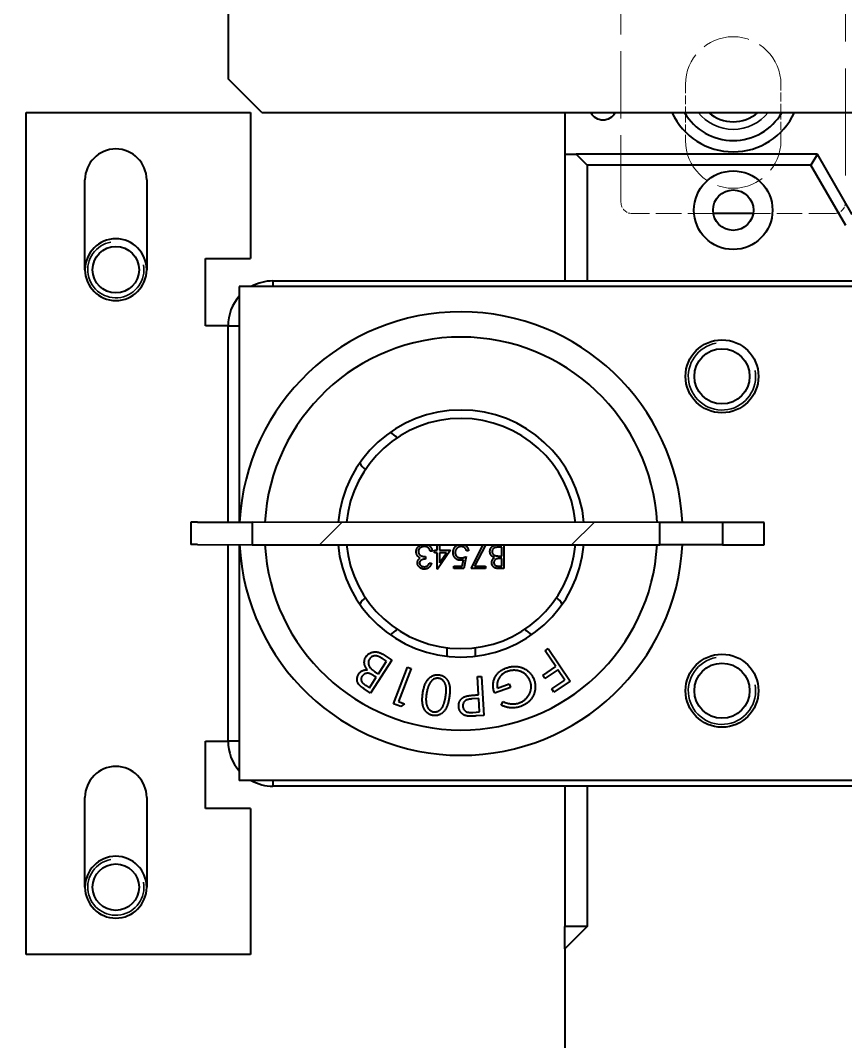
# Model space of a CAD drawing. Header units: millimetres. Extents: x 0 to 5945, y 0 to 4205.
# Drawn here: x 1883.7 to 1957.2, y 519.1 to 610.1 of the extents above; entities that cross this region are included whole.
import ezdxf

# ---------------------------------------------------------------- set-up
doc = ezdxf.new("R2010")
doc.units = ezdxf.units.MM
doc.header["$LTSCALE"] = 5
doc.linetypes.add('DASHED', pattern=[0.2067, 0.1654, -0.0413])
for name, color, linetype, lineweight in [('가려진 것(ISO)', 2, 'DASHED', 18), ('가시적인 것(ISO)', 3, 'Continuous', 40), ('가시적인 좁은 것(ISO)', 3, 'Continuous', 35), ('해치(ISO)', 7, 'Continuous', 18)]:
    doc.layers.add(name, color=color, linetype=linetype, lineweight=lineweight)

msp = doc.modelspace()

# ---------------------------------------------------------------- hatches: boundary and pattern name
at = {"layer": '해치(ISO)'}
h = msp.add_hatch(dxfattribs=at)
h.set_pattern_fill('ANSI31', color=256, scale=127, angle=75.00018, style=0)
h.set_pattern_definition([(120.0002, (0, 0), (-13.74813, -7.93754), [])])
h.paths.add_polyline_path([(1602.237, 257.352), (2132.237, 257.352), (2132.237, 827.352), (1602.237, 827.352), (1602.237, 766.852), (1602.237, 707.852), (1602.237, 376.852), (1602.237, 317.852)])
h.paths.add_polyline_path([(1604.237, 259.352), (1604.237, 825.352), (2130.237, 825.352), (2130.237, 259.352)], flags=0)
edge = h.paths.add_edge_path()
edge.add_ellipse((1657.237, 307.352), major_axis=(-4, 0), ratio=1, start_angle=0, end_angle=360)
h.paths.add_polyline_path([(2102.237, 287.352), (2102.237, 797.352), (1632.237, 797.352), (1632.237, 287.352)])
h.paths.add_polyline_path([(1634.237, 289.352), (1634.237, 795.352), (2100.237, 795.352), (2100.237, 289.352)], flags=0)
h = msp.add_hatch(dxfattribs=at)
h.set_pattern_fill('ANSI31', color=256, scale=127, angle=90.00021, style=0)
h.set_pattern_definition([(135.0002, (0, 0), (-11.22528, -11.22536), [])])
edge = h.paths.add_edge_path()
edge.add_line((2117.821, 285.352), (2117.821, 799.352))
edge.add_ellipse((2104.437, 799.352), major_axis=(13.384, 0), ratio=1, start_angle=0, end_angle=90)
edge.add_line((2104.437, 812.736), (1630.437, 812.736))
edge.add_ellipse((1630.437, 799.352), major_axis=(0, 13.384), ratio=1, start_angle=0, end_angle=90)
edge.add_line((1617.053, 799.352), (1617.053, 285.352))
edge.add_ellipse((1630.437, 285.352), major_axis=(-13.384, 0), ratio=1, start_angle=0, end_angle=90)
edge.add_line((1630.437, 271.967), (1867.387, 271.967))
edge.add_line((1867.387, 271.967), (1867.387, 284.311))
edge.add_line((1867.387, 284.311), (1630.437, 284.311))
edge.add_ellipse((1630.437, 285.352), major_axis=(0, -1.041), ratio=1, start_angle=270, end_angle=360, ccw=False)
edge.add_line((1629.396, 285.352), (1629.396, 799.352))
edge.add_ellipse((1630.437, 799.352), major_axis=(-1.041, 0), ratio=1, start_angle=270, end_angle=360, ccw=False)
edge.add_line((1630.437, 800.392), (2104.437, 800.392))
edge.add_ellipse((2104.437, 799.352), major_axis=(0, 1.041), ratio=1, start_angle=270, end_angle=360, ccw=False)
edge.add_line((2105.478, 799.352), (2105.478, 285.352))
edge.add_ellipse((2104.437, 285.352), major_axis=(1.041, 0), ratio=1, start_angle=270, end_angle=360, ccw=False)
edge.add_line((2104.437, 284.311), (1867.487, 284.311))
edge.add_line((1867.487, 284.311), (1867.487, 271.967))
edge.add_line((1867.487, 271.967), (2104.437, 271.967))
edge.add_ellipse((2104.437, 285.352), major_axis=(0, -13.384), ratio=1, start_angle=0, end_angle=90)
h = msp.add_hatch(dxfattribs=at)
h.set_pattern_fill('ANSI31', color=256, scale=127, style=0)
h.set_pattern_definition([(45, (0, 0), (-11.22532, 11.22532), [])])
h.paths.add_polyline_path([(1946.283, 565.341), (1946.282, 563.341), (1949.986, 563.34), (1949.987, 565.34)])
h.paths.add_polyline_path([(1940.69, 563.344), (1940.691, 565.344), (1904.396, 565.36), (1904.395, 563.36)])

# ---------------------------------------------------------------- linework, layer by layer
at = {"layer": '가려진 것(ISO)', "ltscale": 11.546256}
msp.add_line((1957.237, 617.718), (1957.237, 593.852), dxfattribs=at)
at = {"layer": '가려진 것(ISO)', "ltscale": 7.237747}
msp.add_line((1937.237, 593.852), (1937.237, 612.852), dxfattribs=at)
at = {"layer": '가려진 것(ISO)', "ltscale": 0.952248}
for p, q in [((1942.987, 604.352), (1942.987, 601.852)), ((1951.487, 601.852), (1951.487, 604.352))]:
    msp.add_line(p, q, dxfattribs=at)
at = {"layer": '가려진 것(ISO)', "ltscale": 0.901235}
for p, q in [((1942.987, 601.718), (1942.987, 599.352)), ((1951.487, 599.352), (1951.487, 601.718))]:
    msp.add_line(p, q, dxfattribs=at)
at = {"layer": '가려진 것(ISO)', "ltscale": 2.752254}
for p, q in [((1945.462, 592.852), (1938.237, 592.852)), ((1956.237, 592.852), (1949.011, 592.852))]:
    msp.add_line(p, q, dxfattribs=at)
at = {"layer": '가려진 것(ISO)', "ltscale": 5.086114}
for centre, start, end in [((1947.237, 604.352), 0, 180), ((1947.237, 599.352), 180, 0)]:
    msp.add_arc(centre, 4.25, start, end, dxfattribs=at)
at = {"layer": '가려진 것(ISO)', "ltscale": 0.598278}
for centre, start, end in [((1938.237, 593.852), 180, 270), ((1956.237, 593.852), 270, 0)]:
    msp.add_arc(centre, 1, start, end, dxfattribs=at)
at = {"layer": '가시적인 것(ISO)'}
for p, q in [((1902.237, 748.852), (1902.237, 604.852)), ((1905.237, 601.852), (1902.237, 604.852)), ((1884.237, 601.852), (1904.237, 601.852)), ((1884.237, 526.852), (1884.237, 601.852)), ((1904.237, 601.852), (1904.237, 588.852)), ((1905.237, 601.852), (2049.237, 601.852)), ((1932.237, 601.852), (1932.237, 598.152)), ((1942.987, 601.852), (1942.987, 601.718)), ((1951.487, 601.718), (1951.487, 601.852)), ((1932.237, 598.152), (1932.237, 586.852)), ((1932.237, 598.152), (1933.237, 598.152)), ((1954.736, 598.152), (1933.237, 598.152)), ((1933.237, 598.152), (1934.237, 597.152)), ((1954.736, 598.152), (1954.159, 597.152)), ((1957.837, 592.782), (1954.736, 598.152)), ((1934.237, 597.152), (1934.237, 586.852)), ((1954.159, 597.152), (1934.237, 597.152)), ((1957.259, 591.782), (1954.159, 597.152)), ((1889.487, 587.852), (1889.487, 595.852)), ((1894.987, 595.852), (1894.987, 587.852)), ((1949.011, 592.852), (1945.462, 592.852)), ((1900.237, 582.852), (1900.237, 588.852)), ((1900.237, 588.852), (1904.237, 588.852)), ((1906.237, 586.852), (1906.237, 586.352)), ((1906.237, 586.852), (1962.237, 586.852)), ((1961.237, 586.352), (1903.237, 586.352)), ((1903.237, 586.352), (1903.237, 565.36)), ((1902.237, 582.852), (1900.237, 582.852)), ((1902.237, 582.852), (1903.237, 582.852)), ((1902.237, 565.361), (1902.237, 582.852)), ((1898.924, 565.362), (1898.923, 563.362)), ((1899.509, 565.362), (1898.924, 565.362)), ((1899.509, 565.362), (1904.396, 565.36)), ((1904.396, 565.36), (1904.395, 563.36)), ((1940.691, 565.344), (1904.396, 565.36)), ((1940.69, 563.344), (1940.691, 565.344)), ((1946.283, 565.341), (1940.691, 565.344)), ((1946.283, 565.341), (1946.282, 563.341)), ((1949.987, 565.34), (1946.283, 565.341)), ((1949.986, 563.34), (1949.987, 565.34)), ((1899.508, 563.362), (1898.923, 563.362)), ((1899.508, 563.362), (1904.395, 563.36)), ((1902.237, 545.852), (1902.237, 563.361)), ((1903.237, 563.36), (1903.237, 542.352)), ((1904.395, 563.36), (1940.69, 563.344)), ((1920.869, 562.864), (1920.87, 563.352)), ((1921.06, 563.352), (1921.059, 562.864)), ((1923.881, 561.234), (1924.967, 563.351)), ((1925.158, 563.315), (1924.202, 561.451)), ((1925.093, 563.351), (1925.158, 563.315)), ((1926.622, 563.133), (1926.352, 563.133)), ((1926.622, 562.346), (1926.622, 563.133)), ((1926.813, 563.35), (1926.812, 561.233)), ((1946.282, 563.341), (1940.69, 563.344)), ((1946.282, 563.341), (1949.986, 563.34)), ((1919.838, 562.295), (1919.838, 562.077)), ((1920.435, 562.783), (1920.245, 562.783)), ((1920.625, 562.647), (1920.625, 562.864)), ((1920.625, 562.864), (1920.869, 562.864)), ((1920.869, 562.647), (1920.625, 562.647)), ((1920.869, 561.182), (1920.869, 562.647)), ((1922.063, 562.863), (1920.907, 561.181)), ((1921.059, 562.864), (1922.063, 562.863)), ((1921.69, 562.647), (1921.059, 562.647)), ((1921.059, 561.728), (1921.69, 562.647)), ((1921.059, 562.647), (1921.059, 561.728)), ((1923.447, 562.293), (1923.23, 561.235)), ((1923.664, 562.808), (1923.474, 562.809)), ((1926.622, 562.129), (1926.494, 562.129)), ((1926.496, 562.346), (1926.622, 562.346)), ((1926.622, 561.45), (1926.622, 562.129)), ((1920.163, 561.725), (1920.353, 561.724)), ((1920.907, 561.181), (1920.869, 561.182)), ((1922.361, 561.235), (1922.361, 561.452)), ((1922.361, 561.452), (1923.081, 561.452)), ((1923.23, 561.235), (1922.361, 561.235)), ((1923.081, 561.452), (1923.196, 562.009)), ((1925.183, 561.234), (1923.881, 561.234)), ((1924.202, 561.451), (1925.183, 561.451)), ((1925.183, 561.451), (1925.183, 561.234)), ((1926.364, 561.45), (1926.622, 561.45)), ((1926.812, 561.233), (1926.399, 561.233)), ((1921.737, 554.178), (1921.737, 553.423)), ((1924.237, 554.178), (1924.237, 553.423)), ((1930.476, 553.917), (1930.764, 554.11)), ((1931.431, 552.495), (1930.476, 553.917)), ((1930.764, 554.11), (1932.713, 551.21)), ((1916.824, 553.073), (1914.927, 550.141)), ((1916.351, 552.972), (1915.988, 553.207)), ((1916.018, 553.595), (1916.824, 553.073)), ((1915.624, 551.849), (1916.351, 552.972)), ((1916.988, 549.192), (1918.225, 552.447)), ((1918.548, 552.324), (1917.432, 549.388)), ((1918.225, 552.447), (1918.548, 552.324)), ((1930.266, 551.712), (1931.431, 552.495)), ((1931.623, 552.209), (1930.458, 551.426)), ((1932.233, 551.302), (1931.623, 552.209)), ((1914.824, 550.614), (1915.432, 551.553)), ((1915.432, 551.553), (1915.265, 551.661)), ((1915.458, 551.955), (1915.624, 551.849)), ((1924.451, 551.607), (1924.799, 551.629)), ((1924.553, 549.988), (1924.451, 551.607)), ((1924.799, 551.629), (1925.018, 548.148)), ((1930.458, 551.426), (1930.266, 551.712)), ((1931.068, 550.519), (1932.233, 551.302)), ((1932.713, 551.21), (1931.26, 550.233)), ((1914.927, 550.141), (1914.348, 550.515)), ((1914.486, 550.833), (1914.824, 550.614)), ((1927.389, 550.644), (1925.972, 550.145)), ((1926.229, 550.592), (1927.277, 550.961)), ((1927.277, 550.961), (1927.389, 550.644)), ((1931.26, 550.233), (1931.068, 550.519)), ((1917.432, 549.388), (1917.944, 549.194)), ((1924.575, 549.647), (1923.985, 549.618)), ((1924.305, 549.973), (1924.553, 549.988)), ((1924.649, 548.465), (1924.575, 549.647)), ((1926.575, 549.054), (1926.745, 549.385)), ((1917.628, 548.949), (1916.988, 549.192)), ((1917.944, 549.194), (1917.628, 548.949)), ((1924.034, 548.426), (1924.649, 548.465)), ((1925.018, 548.148), (1924.324, 548.104)), ((1900.237, 545.852), (1902.237, 545.852)), ((1900.237, 539.852), (1900.237, 545.852)), ((1903.237, 545.852), (1902.237, 545.852)), ((1961.237, 542.352), (1903.237, 542.352)), ((1906.237, 542.352), (1906.237, 541.852)), ((1962.237, 541.852), (1906.237, 541.852)), ((1932.237, 541.852), (1932.237, 529.352)), ((1934.237, 541.852), (1934.237, 529.352)), ((1889.487, 532.852), (1889.487, 540.852)), ((1894.987, 540.852), (1894.987, 532.852)), ((1904.237, 539.852), (1900.237, 539.852)), ((1904.237, 539.852), (1904.237, 526.852)), ((1932.237, 527.352), (1932.237, 529.352)), ((1934.237, 529.352), (1932.237, 527.352)), ((1934.237, 529.352), (1932.237, 529.352)), ((1904.237, 526.852), (1884.237, 526.852)), ((1932.237, 527.352), (1932.237, 503.852))]:
    msp.add_line(p, q, dxfattribs=at)
for centre, radius in [((1947.237, 593.152), 3.5), ((1947.237, 593.152), 1.8), ((1892.237, 587.852), 2.067), ((1946.237, 578.352), 3.25), ((1946.237, 578.352), 2.459), ((1946.237, 550.352), 3.25), ((1946.237, 550.352), 2.459), ((1892.237, 532.852), 2.067)]:
    msp.add_circle(centre, radius, dxfattribs=at)
for centre, radius, start, end in [((1935.637, 602.452), 1.25, 208.6854, 331.3146), ((1947.237, 604.352), 6, 204.62432, 335.37568), ((1947.237, 604.352), 5, 210, 330), ((1947.237, 604.352), 3.324, 228.78297, 311.21703), ((1892.237, 595.852), 2.75, 0, 180), ((1892.237, 587.852), 2.75, 0, 180), ((1892.237, 587.852), 2.75, 180, 0), ((1906.237, 582.852), 4, 90, 118.95502), ((1906.237, 582.852), 4, 138.59038, 180), ((1922.987, 564.352), 19.75, 2.87743, 177.07284), ((1922.987, 564.352), 17.5, 3.25096, 176.69931), ((1922.987, 564.352), 11, 5.19104, 174.75923), ((1922.987, 564.352), 10.25, 5.57387, 174.3764), ((1915.703, 571.635), 2, 37.99092, 60.35542), ((1915.703, 571.635), 2, 209.64458, 232.00908), ((1922.987, 564.352), 19.75, 182.87743, 357.07284), ((1922.987, 564.352), 17.5, 183.25096, 356.69931), ((1922.987, 564.352), 11, 185.19104, 354.75923), ((1922.987, 564.352), 10.25, 185.57387, 354.3764), ((1915.703, 557.068), 2, 127.99092, 150.35542), ((1930.27, 557.068), 2, 29.64458, 52.00908), ((1915.703, 557.068), 2, 299.64458, 322.00908), ((1930.27, 557.068), 2, 217.99092, 240.35542), ((1906.237, 545.852), 4, 180, 221.40962), ((1892.237, 540.852), 2.75, 0, 180), ((1906.237, 545.852), 4, 241.04498, 270), ((1892.237, 532.852), 2.75, 0, 180), ((1892.237, 532.852), 2.75, 180, 0)]:
    msp.add_arc(centre, radius, start, end, dxfattribs=at)
for points, knots in [([(1918.997, 562.724), (1918.998, 562.754), (1919, 562.813), (1919.02, 562.901), (1919.05, 562.986), (1919.092, 563.068), (1919.144, 563.144), (1919.206, 563.212), (1919.277, 563.271), (1919.353, 563.318), (1919.406, 563.343), (1919.431, 563.353)], [0, 0, 0, 0, 0.0796483, 0.1589217, 0.2396195, 0.3226094, 0.4060346, 0.4876021, 0.5696846, 0.6530361, 0.7268773, 0.7268773, 0.7268773, 0.7268773]), ([(1919.726, 563.19), (1919.706, 563.19), (1919.667, 563.189), (1919.611, 563.182), (1919.557, 563.173), (1919.507, 563.158), (1919.459, 563.139), (1919.415, 563.116), (1919.373, 563.088), (1919.335, 563.057), (1919.3, 563.023), (1919.27, 562.987), (1919.244, 562.95), (1919.223, 562.911), (1919.207, 562.871), (1919.196, 562.83), (1919.188, 562.787), (1919.187, 562.757), (1919.187, 562.743)], [0, 0, 0, 0, 0.076072, 0.148752, 0.218403, 0.28576, 0.350598, 0.414964, 0.478069, 0.541761, 0.60435, 0.664075, 0.721464, 0.777587, 0.832644, 0.887844, 0.94346, 1, 1, 1, 1]), ([(1920.08, 563.075), (1920.068, 563.085), (1920.044, 563.103), (1920.005, 563.126), (1919.965, 563.146), (1919.921, 563.162), (1919.876, 563.175), (1919.828, 563.183), (1919.778, 563.189), (1919.743, 563.19), (1919.726, 563.19)], [0, 0, 0, 0, 0.1182713, 0.2361775, 0.3556629, 0.4759042, 0.6001273, 0.7286081, 0.8613135, 1, 1, 1, 1]), ([(1920.023, 563.353), (1920.029, 563.35), (1920.053, 563.34), (1920.095, 563.319), (1920.146, 563.287), (1920.194, 563.249), (1920.238, 563.207), (1920.279, 563.16), (1920.315, 563.109), (1920.347, 563.052), (1920.376, 562.992), (1920.4, 562.926), (1920.42, 562.856), (1920.43, 562.808), (1920.435, 562.783)], [0.2898514, 0.2898514, 0.2898514, 0.2898514, 0.3085484, 0.366398, 0.4245422, 0.48317, 0.5422434, 0.6017394, 0.662506, 0.7248555, 0.7891278, 0.8563464, 0.9262952, 1, 1, 1, 1]), ([(1920.245, 562.783), (1920.24, 562.799), (1920.231, 562.831), (1920.214, 562.876), (1920.196, 562.918), (1920.176, 562.957), (1920.155, 562.992), (1920.131, 563.023), (1920.107, 563.052), (1920.088, 563.068), (1920.08, 563.075)], [0, 0, 0, 0, 0.14977, 0.291316, 0.425966, 0.55216, 0.671527, 0.786122, 0.895325, 1, 1, 1, 1]), ([(1922.28, 562.66), (1922.281, 562.678), (1922.282, 562.712), (1922.286, 562.763), (1922.294, 562.812), (1922.304, 562.861), (1922.318, 562.909), (1922.334, 562.955), (1922.354, 563.001), (1922.377, 563.045), (1922.402, 563.087), (1922.429, 563.127), (1922.459, 563.165), (1922.49, 563.2), (1922.524, 563.232), (1922.56, 563.261), (1922.598, 563.289), (1922.638, 563.313), (1922.679, 563.335), (1922.707, 563.346), (1922.72, 563.352)], [0, 0, 0, 0, 0.0440145, 0.0874341, 0.1301184, 0.1725537, 0.2145548, 0.2562981, 0.2984382, 0.340849, 0.3827152, 0.423924, 0.4642462, 0.5040737, 0.5438619, 0.5835667, 0.6230943, 0.6632291, 0.7035513, 0.7399994, 0.7399994, 0.7399994, 0.7399994]), ([(1923.008, 563.189), (1922.99, 563.188), (1922.954, 563.187), (1922.901, 563.18), (1922.851, 563.168), (1922.802, 563.151), (1922.756, 563.13), (1922.711, 563.103), (1922.668, 563.072), (1922.628, 563.036), (1922.591, 562.997), (1922.559, 562.955), (1922.532, 562.91), (1922.509, 562.863), (1922.492, 562.814), (1922.479, 562.762), (1922.472, 562.708), (1922.471, 562.671), (1922.47, 562.652)], [0, 0, 0, 0, 0.064207, 0.126425, 0.18768, 0.248216, 0.308305, 0.369661, 0.431699, 0.495947, 0.559758, 0.622295, 0.683911, 0.745092, 0.80674, 0.869087, 0.93329, 1, 1, 1, 1]), ([(1923.474, 562.809), (1923.47, 562.829), (1923.461, 562.868), (1923.441, 562.922), (1923.417, 562.971), (1923.388, 563.014), (1923.354, 563.052), (1923.315, 563.085), (1923.271, 563.116), (1923.223, 563.141), (1923.172, 563.163), (1923.118, 563.177), (1923.063, 563.187), (1923.026, 563.188), (1923.008, 563.189)], [0, 0, 0, 0, 0.094687, 0.181994, 0.264377, 0.34218, 0.418618, 0.496509, 0.577369, 0.661511, 0.746733, 0.831258, 0.915206, 1, 1, 1, 1]), ([(1923.287, 563.351), (1923.295, 563.348), (1923.319, 563.336), (1923.36, 563.312), (1923.409, 563.279), (1923.454, 563.24), (1923.496, 563.197), (1923.533, 563.15), (1923.567, 563.101), (1923.595, 563.048), (1923.62, 562.993), (1923.639, 562.934), (1923.655, 562.872), (1923.661, 562.83), (1923.664, 562.808)], [0.2851124, 0.2851124, 0.2851124, 0.2851124, 0.3106372, 0.3707664, 0.4316147, 0.493523, 0.5558835, 0.6173424, 0.678668, 0.7407114, 0.8029854, 0.8668026, 0.9323472, 1, 1, 1, 1]), ([(1925.564, 562.75), (1925.565, 562.77), (1925.566, 562.811), (1925.574, 562.871), (1925.589, 562.928), (1925.609, 562.982), (1925.635, 563.035), (1925.667, 563.085), (1925.705, 563.132), (1925.747, 563.177), (1925.795, 563.218), (1925.847, 563.253), (1925.903, 563.283), (1925.963, 563.308), (1926.026, 563.327), (1926.094, 563.34), (1926.166, 563.349), (1926.215, 563.35), (1926.24, 563.35)], [0, 0, 0, 0, 0.06116, 0.120335, 0.17818, 0.235235, 0.292683, 0.351186, 0.410457, 0.47172, 0.533761, 0.595739, 0.657888, 0.721295, 0.786823, 0.854686, 0.925478, 1, 1, 1, 1]), ([(1926.352, 563.133), (1926.333, 563.133), (1926.295, 563.132), (1926.241, 563.131), (1926.191, 563.128), (1926.146, 563.122), (1926.104, 563.117), (1926.066, 563.109), (1926.032, 563.1), (1925.992, 563.087), (1925.948, 563.066), (1925.9, 563.034), (1925.857, 562.997), (1925.821, 562.953), (1925.791, 562.906), (1925.77, 562.855), (1925.756, 562.803), (1925.755, 562.767), (1925.754, 562.75)], [0, 0, 0, 0, 0.072502, 0.139739, 0.201795, 0.259822, 0.312206, 0.360773, 0.40454, 0.443698, 0.516841, 0.587874, 0.657965, 0.728969, 0.799308, 0.866636, 0.933116, 1, 1, 1, 1]), ([(1919.123, 562.348), (1919.113, 562.362), (1919.093, 562.39), (1919.068, 562.434), (1919.045, 562.479), (1919.028, 562.526), (1919.014, 562.574), (1919.004, 562.623), (1918.998, 562.673), (1918.997, 562.707), (1918.997, 562.724)], [0, 0, 0, 0, 0.128136, 0.254173, 0.378112, 0.501712, 0.623986, 0.747096, 0.872875, 1, 1, 1, 1]), ([(1919.105, 561.732), (1919.106, 561.755), (1919.107, 561.798), (1919.119, 561.862), (1919.139, 561.923), (1919.166, 561.979), (1919.201, 562.032), (1919.244, 562.082), (1919.294, 562.128), (1919.333, 562.154), (1919.352, 562.168)], [0, 0, 0, 0, 0.128068, 0.250608, 0.37063, 0.490072, 0.610375, 0.734313, 0.863217, 1, 1, 1, 1]), ([(1919.352, 562.168), (1919.33, 562.178), (1919.285, 562.2), (1919.224, 562.242), (1919.169, 562.291), (1919.139, 562.329), (1919.123, 562.348)], [0, 0, 0, 0, 0.25388, 0.503009, 0.750291, 1, 1, 1, 1]), ([(1919.187, 562.743), (1919.188, 562.723), (1919.19, 562.684), (1919.204, 562.626), (1919.227, 562.57), (1919.259, 562.517), (1919.299, 562.468), (1919.345, 562.425), (1919.398, 562.389), (1919.447, 562.364), (1919.49, 562.347), (1919.528, 562.336), (1919.569, 562.326), (1919.615, 562.317), (1919.665, 562.309), (1919.719, 562.303), (1919.777, 562.298), (1919.817, 562.296), (1919.838, 562.295)], [0, 0, 0, 0, 0.0669092, 0.1334854, 0.2010351, 0.2712343, 0.34288, 0.4138361, 0.4859766, 0.5602296, 0.5998842, 0.6440548, 0.6918919, 0.7446875, 0.8014918, 0.8628577, 0.9293284, 1, 1, 1, 1]), ([(1922.946, 561.968), (1922.923, 561.968), (1922.876, 561.969), (1922.808, 561.979), (1922.743, 561.994), (1922.682, 562.015), (1922.623, 562.042), (1922.568, 562.076), (1922.516, 562.116), (1922.468, 562.162), (1922.424, 562.212), (1922.385, 562.266), (1922.353, 562.323), (1922.326, 562.384), (1922.305, 562.448), (1922.291, 562.516), (1922.282, 562.587), (1922.281, 562.636), (1922.28, 562.66)], [0, 0, 0, 0, 0.065808, 0.129394, 0.190894, 0.251281, 0.310815, 0.370371, 0.430768, 0.492881, 0.555104, 0.616067, 0.677256, 0.73826, 0.800762, 0.864778, 0.931045, 1, 1, 1, 1]), ([(1922.47, 562.652), (1922.471, 562.635), (1922.471, 562.602), (1922.478, 562.553), (1922.489, 562.507), (1922.504, 562.464), (1922.524, 562.422), (1922.548, 562.383), (1922.576, 562.347), (1922.609, 562.314), (1922.645, 562.283), (1922.684, 562.257), (1922.727, 562.235), (1922.772, 562.216), (1922.82, 562.202), (1922.871, 562.192), (1922.925, 562.186), (1922.962, 562.185), (1922.981, 562.185)], [0, 0, 0, 0, 0.065351, 0.127916, 0.18836, 0.247216, 0.30563, 0.36377, 0.422661, 0.482687, 0.5433, 0.604118, 0.664965, 0.727413, 0.791468, 0.858055, 0.927037, 1, 1, 1, 1]), ([(1922.981, 562.185), (1922.997, 562.185), (1923.031, 562.186), (1923.083, 562.191), (1923.138, 562.2), (1923.195, 562.211), (1923.254, 562.227), (1923.316, 562.245), (1923.381, 562.268), (1923.425, 562.284), (1923.447, 562.293)], [0, 0, 0, 0, 0.102203, 0.211023, 0.3251, 0.446502, 0.573788, 0.708901, 0.850358, 1, 1, 1, 1]), ([(1925.971, 562.208), (1925.947, 562.218), (1925.901, 562.235), (1925.838, 562.267), (1925.783, 562.301), (1925.737, 562.338), (1925.698, 562.378), (1925.663, 562.421), (1925.634, 562.469), (1925.609, 562.52), (1925.589, 562.574), (1925.574, 562.63), (1925.566, 562.689), (1925.565, 562.729), (1925.564, 562.75)], [0, 0, 0, 0, 0.106057, 0.202914, 0.2903, 0.370223, 0.446384, 0.521397, 0.598291, 0.676142, 0.755529, 0.834887, 0.916646, 1, 1, 1, 1]), ([(1925.726, 561.758), (1925.727, 561.782), (1925.728, 561.827), (1925.741, 561.895), (1925.76, 561.959), (1925.787, 562.019), (1925.823, 562.075), (1925.864, 562.126), (1925.914, 562.171), (1925.952, 562.196), (1925.971, 562.208)], [0, 0, 0, 0, 0.130569, 0.256581, 0.380552, 0.503623, 0.625739, 0.747549, 0.871766, 1, 1, 1, 1]), ([(1925.754, 562.75), (1925.754, 562.738), (1925.754, 562.716), (1925.759, 562.684), (1925.767, 562.652), (1925.776, 562.621), (1925.79, 562.592), (1925.806, 562.564), (1925.824, 562.536), (1925.854, 562.502), (1925.896, 562.462), (1925.956, 562.423), (1926.025, 562.391), (1926.074, 562.378), (1926.1, 562.371)], [0, 0, 0, 0, 0.060287, 0.119602, 0.177503, 0.235143, 0.292133, 0.350871, 0.410098, 0.470732, 0.594829, 0.722579, 0.856691, 1, 1, 1, 1]), ([(1926.494, 562.129), (1926.476, 562.129), (1926.44, 562.128), (1926.387, 562.127), (1926.339, 562.123), (1926.294, 562.119), (1926.254, 562.113), (1926.217, 562.106), (1926.184, 562.098), (1926.145, 562.085), (1926.102, 562.066), (1926.055, 562.036), (1926.014, 562.001), (1925.98, 561.96), (1925.951, 561.914), (1925.932, 561.866), (1925.918, 561.815), (1925.917, 561.78), (1925.916, 561.762)], [0, 0, 0, 0, 0.072301, 0.1397, 0.202289, 0.2606, 0.31319, 0.361739, 0.405706, 0.44554, 0.518832, 0.589778, 0.658867, 0.72843, 0.797283, 0.864815, 0.931364, 1, 1, 1, 1]), ([(1926.1, 562.371), (1926.11, 562.369), (1926.133, 562.365), (1926.169, 562.36), (1926.211, 562.355), (1926.258, 562.352), (1926.31, 562.349), (1926.367, 562.348), (1926.43, 562.346), (1926.474, 562.346), (1926.496, 562.346)], [0, 0, 0, 0, 0.079306, 0.171953, 0.277057, 0.394731, 0.526177, 0.671345, 0.829285, 1, 1, 1, 1]), ([(1919.723, 561.182), (1919.695, 561.183), (1919.641, 561.185), (1919.56, 561.2), (1919.483, 561.224), (1919.409, 561.256), (1919.341, 561.297), (1919.28, 561.346), (1919.227, 561.401), (1919.183, 561.462), (1919.149, 561.527), (1919.123, 561.594), (1919.108, 561.663), (1919.106, 561.709), (1919.105, 561.732)], [0, 0, 0, 0, 0.0902542, 0.1785398, 0.266093, 0.354631, 0.4418862, 0.5257469, 0.6081136, 0.6901973, 0.7708215, 0.8483262, 0.9240117, 1, 1, 1, 1]), ([(1919.838, 562.077), (1919.812, 562.077), (1919.76, 562.076), (1919.685, 562.066), (1919.614, 562.051), (1919.547, 562.029), (1919.486, 562.003), (1919.433, 561.973), (1919.389, 561.939), (1919.354, 561.902), (1919.328, 561.862), (1919.309, 561.82), (1919.297, 561.776), (1919.296, 561.746), (1919.295, 561.731)], [0, 0, 0, 0, 0.110166, 0.215787, 0.318027, 0.417574, 0.51165, 0.596162, 0.672935, 0.74367, 0.810677, 0.874059, 0.936696, 1, 1, 1, 1]), ([(1919.295, 561.731), (1919.295, 561.72), (1919.296, 561.698), (1919.302, 561.666), (1919.311, 561.635), (1919.324, 561.605), (1919.342, 561.576), (1919.363, 561.549), (1919.387, 561.522), (1919.416, 561.498), (1919.446, 561.474), (1919.48, 561.454), (1919.515, 561.437), (1919.552, 561.423), (1919.592, 561.413), (1919.633, 561.405), (1919.676, 561.4), (1919.706, 561.399), (1919.721, 561.399)], [0, 0, 0, 0, 0.055275, 0.109966, 0.163247, 0.218076, 0.273301, 0.330909, 0.390995, 0.454176, 0.518862, 0.583311, 0.648517, 0.715031, 0.782502, 0.852323, 0.924928, 1, 1, 1, 1]), ([(1919.721, 561.399), (1919.745, 561.4), (1919.792, 561.402), (1919.86, 561.416), (1919.923, 561.439), (1919.971, 561.466), (1920.007, 561.493), (1920.032, 561.517), (1920.057, 561.543), (1920.08, 561.574), (1920.103, 561.606), (1920.124, 561.643), (1920.145, 561.682), (1920.157, 561.71), (1920.163, 561.725)], [0, 0, 0, 0, 0.122712, 0.239685, 0.351816, 0.463766, 0.520818, 0.579448, 0.640604, 0.705298, 0.773634, 0.844669, 0.920057, 1, 1, 1, 1]), ([(1920.353, 561.724), (1920.348, 561.703), (1920.338, 561.662), (1920.317, 561.602), (1920.294, 561.546), (1920.267, 561.494), (1920.237, 561.445), (1920.202, 561.4), (1920.165, 561.359), (1920.124, 561.322), (1920.081, 561.289), (1920.036, 561.261), (1919.988, 561.236), (1919.939, 561.216), (1919.887, 561.201), (1919.834, 561.19), (1919.779, 561.183), (1919.742, 561.182), (1919.723, 561.182)], [0, 0, 0, 0, 0.072625, 0.141977, 0.208985, 0.273957, 0.336889, 0.398745, 0.460116, 0.520825, 0.580994, 0.640152, 0.698622, 0.757271, 0.816427, 0.876254, 0.937165, 1, 1, 1, 1]), ([(1923.196, 562.009), (1923.173, 562.002), (1923.13, 561.99), (1923.066, 561.977), (1923.005, 561.969), (1922.965, 561.968), (1922.946, 561.968)], [0, 0, 0, 0, 0.275068, 0.532901, 0.773973, 1, 1, 1, 1]), ([(1926.399, 561.233), (1926.378, 561.233), (1926.339, 561.234), (1926.282, 561.237), (1926.229, 561.241), (1926.179, 561.248), (1926.133, 561.257), (1926.09, 561.267), (1926.051, 561.279), (1926.005, 561.298), (1925.951, 561.327), (1925.894, 561.369), (1925.845, 561.421), (1925.802, 561.479), (1925.769, 561.543), (1925.744, 561.612), (1925.729, 561.684), (1925.727, 561.733), (1925.726, 561.758)], [0, 0, 0, 0, 0.062594, 0.121323, 0.17668, 0.228365, 0.276868, 0.321879, 0.364099, 0.403356, 0.477968, 0.550535, 0.623584, 0.698175, 0.773354, 0.847281, 0.922818, 1, 1, 1, 1]), ([(1925.916, 561.762), (1925.917, 561.75), (1925.917, 561.727), (1925.922, 561.694), (1925.931, 561.662), (1925.942, 561.632), (1925.958, 561.604), (1925.976, 561.578), (1925.998, 561.555), (1926.024, 561.533), (1926.053, 561.513), (1926.085, 561.496), (1926.122, 561.482), (1926.163, 561.47), (1926.208, 561.462), (1926.256, 561.455), (1926.309, 561.451), (1926.345, 561.451), (1926.364, 561.45)], [0, 0, 0, 0, 0.057003, 0.111818, 0.164402, 0.21587, 0.266841, 0.317479, 0.369902, 0.4234, 0.479718, 0.539241, 0.602431, 0.67103, 0.744485, 0.823454, 0.90874, 1, 1, 1, 1]), ([(1914.646, 552.214), (1914.618, 552.25), (1914.565, 552.32), (1914.499, 552.426), (1914.447, 552.526), (1914.41, 552.623), (1914.386, 552.717), (1914.375, 552.812), (1914.373, 552.908), (1914.381, 553.004), (1914.401, 553.099), (1914.43, 553.193), (1914.471, 553.283), (1914.506, 553.34), (1914.523, 553.369)], [0, 0, 0, 0, 0.110007, 0.209057, 0.298894, 0.380166, 0.456298, 0.531877, 0.607993, 0.684943, 0.762636, 0.840144, 0.919285, 1, 1, 1, 1]), ([(1914.523, 553.369), (1914.542, 553.398), (1914.58, 553.454), (1914.647, 553.529), (1914.719, 553.596), (1914.797, 553.655), (1914.881, 553.704), (1914.971, 553.745), (1915.067, 553.777), (1915.168, 553.801), (1915.272, 553.815), (1915.377, 553.817), (1915.483, 553.809), (1915.59, 553.788), (1915.697, 553.757), (1915.805, 553.715), (1915.912, 553.66), (1915.983, 553.617), (1916.018, 553.595)], [0, 0, 0, 0, 0.060836, 0.119757, 0.177725, 0.234733, 0.291849, 0.349985, 0.409379, 0.47059, 0.532783, 0.594851, 0.657104, 0.72112, 0.786584, 0.854573, 0.925432, 1, 1, 1, 1]), ([(1914.831, 553.177), (1914.812, 553.145), (1914.775, 553.081), (1914.742, 552.975), (1914.729, 552.865), (1914.735, 552.753), (1914.762, 552.64), (1914.809, 552.531), (1914.875, 552.424), (1914.932, 552.361), (1914.961, 552.328)], [0, 0, 0, 0, 0.121333, 0.238314, 0.354461, 0.475186, 0.599074, 0.725987, 0.858305, 1, 1, 1, 1]), ([(1915.988, 553.207), (1915.962, 553.223), (1915.912, 553.255), (1915.838, 553.299), (1915.768, 553.338), (1915.702, 553.371), (1915.64, 553.398), (1915.582, 553.421), (1915.528, 553.438), (1915.463, 553.453), (1915.383, 553.461), (1915.29, 553.458), (1915.198, 553.441), (1915.109, 553.41), (1915.025, 553.368), (1914.95, 553.314), (1914.883, 553.252), (1914.849, 553.202), (1914.831, 553.177)], [0, 0, 0, 0, 0.070662, 0.136174, 0.1972333, 0.2534604, 0.3054474, 0.3525405, 0.395691, 0.4346294, 0.5067111, 0.5773832, 0.6481099, 0.7205244, 0.7925445, 0.8615796, 0.9304486, 1, 1, 1, 1]), ([(1913.872, 551.842), (1913.894, 551.873), (1913.937, 551.934), (1914.014, 552.015), (1914.101, 552.083), (1914.196, 552.139), (1914.3, 552.18), (1914.41, 552.208), (1914.527, 552.22), (1914.606, 552.216), (1914.646, 552.214)], [0, 0, 0, 0, 0.125689, 0.247909, 0.368815, 0.490022, 0.612764, 0.737368, 0.865132, 1, 1, 1, 1]), ([(1914.961, 552.328), (1914.973, 552.316), (1914.998, 552.291), (1915.042, 552.253), (1915.092, 552.212), (1915.15, 552.166), (1915.217, 552.119), (1915.29, 552.067), (1915.371, 552.012), (1915.429, 551.974), (1915.458, 551.955)], [0, 0, 0, 0, 0.079631, 0.172223, 0.277053, 0.395776, 0.526429, 0.671091, 0.829143, 1, 1, 1, 1]), ([(1925.972, 550.145), (1925.952, 550.208), (1925.913, 550.33), (1925.873, 550.514), (1925.849, 550.693), (1925.844, 550.868), (1925.856, 551.038), (1925.884, 551.203), (1925.932, 551.362), (1925.995, 551.516), (1926.076, 551.662), (1926.17, 551.799), (1926.279, 551.924), (1926.403, 552.039), (1926.541, 552.143), (1926.694, 552.235), (1926.861, 552.318), (1926.979, 552.362), (1927.04, 552.385)], [0, 0, 0, 0, 0.070404, 0.137285, 0.201656, 0.263768, 0.324252, 0.38348, 0.442733, 0.502336, 0.561717, 0.620744, 0.679834, 0.739535, 0.801021, 0.864609, 0.930778, 1, 1, 1, 1]), ([(1927.04, 552.385), (1927.077, 552.398), (1927.152, 552.423), (1927.264, 552.455), (1927.375, 552.48), (1927.484, 552.5), (1927.593, 552.513), (1927.7, 552.521), (1927.806, 552.523), (1927.911, 552.519), (1928.014, 552.508), (1928.117, 552.493), (1928.218, 552.471), (1928.317, 552.443), (1928.416, 552.409), (1928.513, 552.37), (1928.609, 552.324), (1928.671, 552.29), (1928.703, 552.272)], [0, 0, 0, 0, 0.0693388, 0.1365605, 0.2024822, 0.2673575, 0.3304797, 0.3928807, 0.4543196, 0.5149819, 0.575092, 0.6351552, 0.6950764, 0.7550901, 0.8152965, 0.875881, 0.9375672, 1, 1, 1, 1]), ([(1929.159, 551.182), (1929.148, 551.213), (1929.125, 551.274), (1929.083, 551.361), (1929.036, 551.447), (1928.982, 551.528), (1928.923, 551.606), (1928.859, 551.68), (1928.788, 551.751), (1928.712, 551.819), (1928.632, 551.882), (1928.547, 551.938), (1928.461, 551.99), (1928.37, 552.034), (1928.277, 552.073), (1928.179, 552.103), (1928.08, 552.131), (1927.977, 552.15), (1927.873, 552.163), (1927.768, 552.171), (1927.663, 552.171), (1927.559, 552.163), (1927.454, 552.15), (1927.349, 552.13), (1927.245, 552.104), (1927.176, 552.081), (1927.141, 552.069)], [0, 0, 0, 0, 0.039946, 0.079484, 0.119048, 0.158717, 0.198536, 0.238684, 0.279341, 0.321078, 0.36285, 0.404105, 0.445265, 0.486074, 0.527507, 0.569028, 0.611076, 0.653881, 0.696847, 0.739564, 0.782186, 0.824903, 0.867869, 0.911236, 0.955222, 1, 1, 1, 1]), ([(1928.703, 552.272), (1928.749, 552.244), (1928.842, 552.187), (1928.97, 552.09), (1929.087, 551.983), (1929.192, 551.867), (1929.287, 551.741), (1929.371, 551.607), (1929.442, 551.463), (1929.481, 551.362), (1929.5, 551.31)], [0, 0, 0, 0, 0.128826, 0.254201, 0.37775, 0.500154, 0.622453, 0.74598, 0.871668, 1, 1, 1, 1]), ([(1914.348, 550.515), (1914.32, 550.534), (1914.266, 550.569), (1914.188, 550.625), (1914.118, 550.68), (1914.054, 550.734), (1913.996, 550.786), (1913.947, 550.84), (1913.903, 550.892), (1913.853, 550.959), (1913.805, 551.047), (1913.763, 551.157), (1913.738, 551.272), (1913.731, 551.391), (1913.74, 551.51), (1913.767, 551.626), (1913.809, 551.738), (1913.851, 551.807), (1913.872, 551.842)], [0, 0, 0, 0, 0.063175, 0.122499, 0.178052, 0.230269, 0.279243, 0.324802, 0.36709, 0.406606, 0.481318, 0.553966, 0.626994, 0.70118, 0.775899, 0.849116, 0.923714, 1, 1, 1, 1]), ([(1914.177, 551.645), (1914.166, 551.628), (1914.147, 551.595), (1914.123, 551.544), (1914.106, 551.493), (1914.094, 551.442), (1914.089, 551.391), (1914.091, 551.339), (1914.098, 551.288), (1914.111, 551.236), (1914.132, 551.184), (1914.16, 551.133), (1914.196, 551.082), (1914.239, 551.031), (1914.29, 550.981), (1914.348, 550.931), (1914.414, 550.881), (1914.461, 550.849), (1914.486, 550.833)], [0, 0, 0, 0, 0.059167, 0.115387, 0.170159, 0.222513, 0.274568, 0.326405, 0.378706, 0.43225, 0.488006, 0.547092, 0.609314, 0.677299, 0.749575, 0.826568, 0.910615, 1, 1, 1, 1]), ([(1915.265, 551.661), (1915.24, 551.677), (1915.192, 551.708), (1915.122, 551.75), (1915.056, 551.786), (1914.993, 551.818), (1914.934, 551.845), (1914.88, 551.867), (1914.829, 551.884), (1914.766, 551.899), (1914.692, 551.908), (1914.604, 551.907), (1914.518, 551.892), (1914.435, 551.865), (1914.358, 551.826), (1914.289, 551.775), (1914.227, 551.715), (1914.193, 551.668), (1914.177, 551.645)], [0, 0, 0, 0, 0.071197, 0.137409, 0.198898, 0.255521, 0.307866, 0.355521, 0.399151, 0.438261, 0.510936, 0.581348, 0.651075, 0.721635, 0.791717, 0.860425, 0.929483, 1, 1, 1, 1]), ([(1919.587, 550.141), (1919.596, 550.193), (1919.613, 550.296), (1919.643, 550.445), (1919.677, 550.585), (1919.715, 550.716), (1919.756, 550.838), (1919.801, 550.951), (1919.849, 551.055), (1919.901, 551.15), (1919.957, 551.237), (1920.015, 551.318), (1920.076, 551.391), (1920.14, 551.459), (1920.206, 551.52), (1920.275, 551.575), (1920.347, 551.624), (1920.422, 551.665), (1920.498, 551.7), (1920.576, 551.729), (1920.655, 551.751), (1920.735, 551.768), (1920.816, 551.776), (1920.898, 551.78), (1920.98, 551.777), (1921.035, 551.77), (1921.063, 551.766)], [0, 0, 0, 0, 0.064987, 0.126827, 0.185151, 0.240544, 0.292562, 0.341867, 0.388339, 0.432151, 0.473994, 0.513958, 0.552764, 0.590408, 0.626858, 0.662727, 0.697772, 0.732546, 0.766674, 0.800349, 0.833498, 0.866595, 0.899531, 0.932573, 0.965901, 1, 1, 1, 1]), ([(1921.003, 551.455), (1920.965, 551.46), (1920.889, 551.468), (1920.773, 551.454), (1920.659, 551.424), (1920.567, 551.382), (1920.495, 551.339), (1920.443, 551.301), (1920.393, 551.258), (1920.345, 551.209), (1920.3, 551.155), (1920.256, 551.097), (1920.215, 551.033), (1920.191, 550.987), (1920.178, 550.964)], [0, 0, 0, 0, 0.111472, 0.222569, 0.336225, 0.455269, 0.517379, 0.579858, 0.6437, 0.709773, 0.7785, 0.849159, 0.922758, 1, 1, 1, 1]), ([(1921.616, 549.834), (1921.623, 549.881), (1921.637, 549.972), (1921.652, 550.106), (1921.664, 550.231), (1921.67, 550.348), (1921.671, 550.456), (1921.669, 550.556), (1921.661, 550.648), (1921.65, 550.731), (1921.633, 550.809), (1921.613, 550.882), (1921.588, 550.95), (1921.561, 551.016), (1921.529, 551.076), (1921.494, 551.134), (1921.454, 551.187), (1921.397, 551.25), (1921.321, 551.319), (1921.22, 551.384), (1921.115, 551.433), (1921.04, 551.448), (1921.003, 551.455)], [0, 0, 0, 0, 0.0738142, 0.1433573, 0.208001, 0.2681327, 0.3242022, 0.3755852, 0.4231357, 0.466258, 0.5065523, 0.5456051, 0.5832454, 0.6193891, 0.6549857, 0.6894164, 0.7232724, 0.7568256, 0.8213782, 0.8822753, 0.9412204, 1, 1, 1, 1]), ([(1921.063, 551.766), (1921.09, 551.761), (1921.144, 551.752), (1921.222, 551.73), (1921.297, 551.703), (1921.37, 551.671), (1921.439, 551.632), (1921.506, 551.589), (1921.569, 551.538), (1921.63, 551.484), (1921.687, 551.424), (1921.738, 551.357), (1921.787, 551.286), (1921.829, 551.21), (1921.868, 551.128), (1921.902, 551.042), (1921.932, 550.949), (1921.956, 550.852), (1921.976, 550.747), (1921.99, 550.634), (1921.996, 550.512), (1921.998, 550.381), (1921.992, 550.242), (1921.982, 550.095), (1921.964, 549.938), (1921.949, 549.831), (1921.941, 549.776)], [0, 0, 0, 0, 0.033852, 0.066896, 0.099452, 0.131795, 0.164267, 0.196793, 0.229661, 0.26295, 0.296823, 0.331124, 0.366034, 0.401847, 0.438656, 0.476618, 0.516061, 0.557159, 0.600346, 0.646863, 0.696834, 0.750167, 0.806973, 0.867337, 0.931676, 1, 1, 1, 1]), ([(1927.141, 552.069), (1927.1, 552.054), (1927.019, 552.023), (1926.904, 551.968), (1926.797, 551.904), (1926.697, 551.835), (1926.606, 551.757), (1926.523, 551.672), (1926.448, 551.58), (1926.382, 551.482), (1926.325, 551.379), (1926.278, 551.273), (1926.243, 551.165), (1926.218, 551.054), (1926.204, 550.941), (1926.201, 550.826), (1926.208, 550.709), (1926.222, 550.631), (1926.229, 550.592)], [0, 0, 0, 0, 0.069291, 0.136344, 0.201411, 0.264872, 0.3276, 0.389856, 0.451642, 0.514268, 0.576592, 0.636956, 0.696597, 0.755848, 0.815242, 0.875312, 0.936959, 1, 1, 1, 1]), ([(1928.179, 549.272), (1928.211, 549.284), (1928.274, 549.307), (1928.366, 549.351), (1928.455, 549.398), (1928.54, 549.452), (1928.622, 549.511), (1928.701, 549.575), (1928.777, 549.646), (1928.849, 549.721), (1928.916, 549.8), (1928.978, 549.882), (1929.033, 549.967), (1929.081, 550.054), (1929.123, 550.144), (1929.159, 550.236), (1929.187, 550.331), (1929.21, 550.427), (1929.226, 550.525), (1929.236, 550.622), (1929.239, 550.718), (1929.237, 550.813), (1929.226, 550.907), (1929.211, 551), (1929.189, 551.092), (1929.169, 551.152), (1929.159, 551.182)], [0, 0, 0, 0, 0.042567, 0.085087, 0.127474, 0.169518, 0.211897, 0.254772, 0.298081, 0.341993, 0.385621, 0.428698, 0.471057, 0.512811, 0.554015, 0.595653, 0.637166, 0.678849, 0.720304, 0.761118, 0.801455, 0.841195, 0.880838, 0.920213, 0.959892, 1, 1, 1, 1]), ([(1929.5, 551.31), (1929.513, 551.272), (1929.539, 551.194), (1929.568, 551.076), (1929.59, 550.958), (1929.602, 550.839), (1929.607, 550.719), (1929.604, 550.599), (1929.593, 550.479), (1929.573, 550.358), (1929.547, 550.239), (1929.513, 550.123), (1929.47, 550.01), (1929.422, 549.901), (1929.365, 549.796), (1929.301, 549.694), (1929.229, 549.596), (1929.151, 549.501), (1929.066, 549.411), (1928.975, 549.327), (1928.878, 549.249), (1928.775, 549.177), (1928.665, 549.111), (1928.551, 549.051), (1928.431, 548.996), (1928.347, 548.965), (1928.305, 548.95)], [0, 0, 0, 0, 0.041599, 0.082715, 0.123233, 0.163822, 0.204218, 0.244829, 0.285607, 0.327216, 0.368575, 0.409669, 0.450241, 0.490523, 0.530998, 0.571643, 0.61277, 0.654417, 0.696237, 0.738242, 0.780291, 0.822908, 0.865948, 0.909704, 0.954231, 1, 1, 1, 1]), ([(1920.178, 550.964), (1920.163, 550.934), (1920.132, 550.873), (1920.091, 550.778), (1920.052, 550.677), (1920.017, 550.572), (1919.985, 550.461), (1919.958, 550.344), (1919.932, 550.223), (1919.919, 550.14), (1919.912, 550.097)], [0, 0, 0, 0, 0.1101676, 0.2242906, 0.3422363, 0.464686, 0.5911545, 0.7226021, 0.8586338, 1, 1, 1, 1]), ([(1920.502, 548.144), (1920.475, 548.149), (1920.42, 548.159), (1920.34, 548.18), (1920.263, 548.207), (1920.189, 548.24), (1920.119, 548.28), (1920.05, 548.324), (1919.986, 548.375), (1919.923, 548.431), (1919.865, 548.493), (1919.81, 548.559), (1919.762, 548.633), (1919.717, 548.711), (1919.677, 548.794), (1919.641, 548.884), (1919.609, 548.978), (1919.583, 549.079), (1919.561, 549.186), (1919.547, 549.301), (1919.537, 549.422), (1919.535, 549.552), (1919.538, 549.688), (1919.549, 549.833), (1919.564, 549.984), (1919.579, 550.088), (1919.587, 550.141)], [0, 0, 0, 0, 0.03391, 0.067435, 0.100358, 0.133074, 0.165917, 0.19881, 0.232034, 0.266067, 0.300469, 0.335246, 0.370898, 0.407337, 0.444861, 0.483782, 0.524252, 0.566331, 0.610448, 0.657187, 0.706525, 0.758865, 0.81434, 0.873059, 0.934805, 1, 1, 1, 1]), ([(1919.912, 550.097), (1919.905, 550.055), (1919.893, 549.972), (1919.879, 549.85), (1919.871, 549.733), (1919.866, 549.622), (1919.866, 549.515), (1919.871, 549.415), (1919.88, 549.319), (1919.893, 549.229), (1919.91, 549.144), (1919.932, 549.064), (1919.957, 548.989), (1919.986, 548.92), (1920.018, 548.855), (1920.054, 548.796), (1920.093, 548.742), (1920.15, 548.678), (1920.225, 548.609), (1920.325, 548.544), (1920.43, 548.496), (1920.504, 548.481), (1920.541, 548.473)], [0, 0, 0, 0, 0.066563, 0.129934, 0.190192, 0.247814, 0.302484, 0.354681, 0.404145, 0.450995, 0.495729, 0.538502, 0.578917, 0.617713, 0.654953, 0.690532, 0.725003, 0.758348, 0.822692, 0.883344, 0.941868, 1, 1, 1, 1]), ([(1921.941, 549.776), (1921.932, 549.721), (1921.914, 549.614), (1921.883, 549.459), (1921.85, 549.314), (1921.813, 549.179), (1921.772, 549.056), (1921.729, 548.942), (1921.683, 548.838), (1921.633, 548.745), (1921.58, 548.66), (1921.524, 548.582), (1921.466, 548.509), (1921.405, 548.443), (1921.34, 548.384), (1921.274, 548.33), (1921.203, 548.283), (1921.13, 548.243), (1921.055, 548.209), (1920.979, 548.179), (1920.902, 548.158), (1920.824, 548.142), (1920.745, 548.133), (1920.665, 548.129), (1920.584, 548.133), (1920.529, 548.14), (1920.502, 548.144)], [0, 0, 0, 0, 0.068561, 0.133103, 0.193688, 0.250738, 0.303816, 0.353499, 0.399653, 0.442584, 0.483359, 0.522382, 0.560271, 0.596957, 0.63264, 0.667486, 0.701964, 0.736071, 0.76978, 0.802868, 0.835602, 0.868014, 0.900309, 0.932993, 0.966249, 1, 1, 1, 1]), ([(1920.541, 548.473), (1920.579, 548.47), (1920.655, 548.462), (1920.771, 548.474), (1920.886, 548.507), (1920.979, 548.55), (1921.052, 548.593), (1921.105, 548.631), (1921.155, 548.674), (1921.204, 548.722), (1921.25, 548.776), (1921.293, 548.834), (1921.335, 548.897), (1921.375, 548.966), (1921.412, 549.042), (1921.447, 549.128), (1921.481, 549.222), (1921.511, 549.326), (1921.54, 549.439), (1921.569, 549.562), (1921.593, 549.695), (1921.608, 549.786), (1921.616, 549.834)], [0, 0, 0, 0, 0.059454, 0.1183365, 0.1792503, 0.2431925, 0.2764425, 0.309871, 0.3445142, 0.3795555, 0.4157285, 0.4532019, 0.4921276, 0.5326409, 0.5761562, 0.6235128, 0.674998, 0.7308471, 0.7913817, 0.8563138, 0.9259064, 1, 1, 1, 1]), ([(1922.786, 548.939), (1922.784, 548.967), (1922.782, 549.023), (1922.786, 549.105), (1922.795, 549.183), (1922.81, 549.259), (1922.832, 549.33), (1922.859, 549.399), (1922.893, 549.463), (1922.933, 549.525), (1922.977, 549.582), (1923.027, 549.635), (1923.082, 549.684), (1923.141, 549.728), (1923.205, 549.768), (1923.273, 549.804), (1923.346, 549.834), (1923.397, 549.851), (1923.423, 549.86)], [0, 0, 0, 0, 0.070117, 0.136827, 0.201609, 0.264372, 0.325623, 0.385691, 0.445312, 0.504758, 0.564523, 0.62386, 0.683265, 0.743593, 0.805287, 0.868253, 0.933134, 1, 1, 1, 1]), ([(1923.985, 549.618), (1923.956, 549.616), (1923.901, 549.612), (1923.821, 549.604), (1923.747, 549.594), (1923.678, 549.583), (1923.617, 549.57), (1923.561, 549.555), (1923.511, 549.539), (1923.454, 549.515), (1923.39, 549.479), (1923.322, 549.427), (1923.265, 549.364), (1923.217, 549.294), (1923.181, 549.216), (1923.156, 549.134), (1923.143, 549.049), (1923.145, 548.99), (1923.145, 548.961)], [0, 0, 0, 0, 0.071134, 0.13725, 0.19892, 0.255623, 0.307549, 0.354697, 0.397744, 0.436521, 0.508063, 0.577519, 0.646504, 0.716732, 0.787431, 0.856765, 0.927323, 1, 1, 1, 1]), ([(1923.423, 549.86), (1923.444, 549.866), (1923.492, 549.879), (1923.57, 549.895), (1923.661, 549.91), (1923.764, 549.925), (1923.881, 549.939), (1924.011, 549.951), (1924.154, 549.963), (1924.253, 549.969), (1924.305, 549.973)], [0, 0, 0, 0, 0.0758108, 0.1650487, 0.2680667, 0.3857427, 0.5181484, 0.6644724, 0.824838, 1, 1, 1, 1]), ([(1926.745, 549.385), (1926.807, 549.358), (1926.927, 549.305), (1927.115, 549.246), (1927.303, 549.205), (1927.49, 549.185), (1927.674, 549.18), (1927.85, 549.194), (1928.019, 549.222), (1928.126, 549.256), (1928.179, 549.272)], [0, 0, 0, 0, 0.136694, 0.268956, 0.39885, 0.527153, 0.652314, 0.772075, 0.887527, 1, 1, 1, 1]), ([(1923.517, 548.106), (1923.493, 548.111), (1923.444, 548.121), (1923.372, 548.143), (1923.304, 548.168), (1923.239, 548.2), (1923.177, 548.237), (1923.118, 548.278), (1923.062, 548.325), (1923.01, 548.376), (1922.962, 548.432), (1922.919, 548.493), (1922.882, 548.557), (1922.852, 548.626), (1922.826, 548.698), (1922.807, 548.775), (1922.793, 548.855), (1922.788, 548.91), (1922.786, 548.939)], [0, 0, 0, 0, 0.063253, 0.124696, 0.185237, 0.245486, 0.305094, 0.364955, 0.424987, 0.486429, 0.547658, 0.609144, 0.670265, 0.73291, 0.796539, 0.861602, 0.929672, 1, 1, 1, 1]), ([(1923.145, 548.961), (1923.148, 548.933), (1923.154, 548.876), (1923.178, 548.795), (1923.212, 548.717), (1923.259, 548.646), (1923.313, 548.581), (1923.377, 548.528), (1923.446, 548.484), (1923.51, 548.458), (1923.567, 548.442), (1923.616, 548.434), (1923.671, 548.426), (1923.732, 548.421), (1923.799, 548.419), (1923.872, 548.419), (1923.951, 548.422), (1924.006, 548.424), (1924.034, 548.426)], [0, 0, 0, 0, 0.072275, 0.14369, 0.213917, 0.286357, 0.358164, 0.427467, 0.495821, 0.564878, 0.602376, 0.644536, 0.691181, 0.742865, 0.79974, 0.861324, 0.928261, 1, 1, 1, 1]), ([(1928.305, 548.95), (1928.236, 548.927), (1928.099, 548.883), (1927.888, 548.841), (1927.676, 548.82), (1927.5, 548.82), (1927.358, 548.831), (1927.251, 548.845), (1927.141, 548.865), (1927.031, 548.891), (1926.919, 548.923), (1926.806, 548.961), (1926.69, 549.004), (1926.614, 549.037), (1926.575, 549.054)], [0, 0, 0, 0, 0.1227115, 0.2429264, 0.3617757, 0.4804293, 0.5401409, 0.6013572, 0.6634469, 0.7274152, 0.7925545, 0.859869, 0.928983, 1, 1, 1, 1]), ([(1924.324, 548.104), (1924.277, 548.101), (1924.185, 548.095), (1924.055, 548.09), (1923.936, 548.086), (1923.829, 548.086), (1923.734, 548.087), (1923.651, 548.09), (1923.58, 548.096), (1923.537, 548.103), (1923.517, 548.106)], [0, 0, 0, 0, 0.1772169, 0.3395337, 0.4861565, 0.6188426, 0.735929, 0.8383517, 0.9262871, 1, 1, 1, 1])]:
    msp.add_open_spline(points, degree=3, knots=knots, dxfattribs=at)
at = {"layer": '가시적인 좁은 것(ISO)'}
for centre, radius, start, end in [((1947.237, 604.352), 4, 218.68219, 321.31781), ((1892.237, 587.852), 2.5, 100, 10), ((1946.237, 578.352), 3, 100, 10), ((1946.237, 550.352), 3, 100, 10), ((1892.237, 532.852), 2.5, 100, 10)]:
    msp.add_arc(centre, radius, start, end, dxfattribs=at)

doc.saveas('drawing.dxf')
